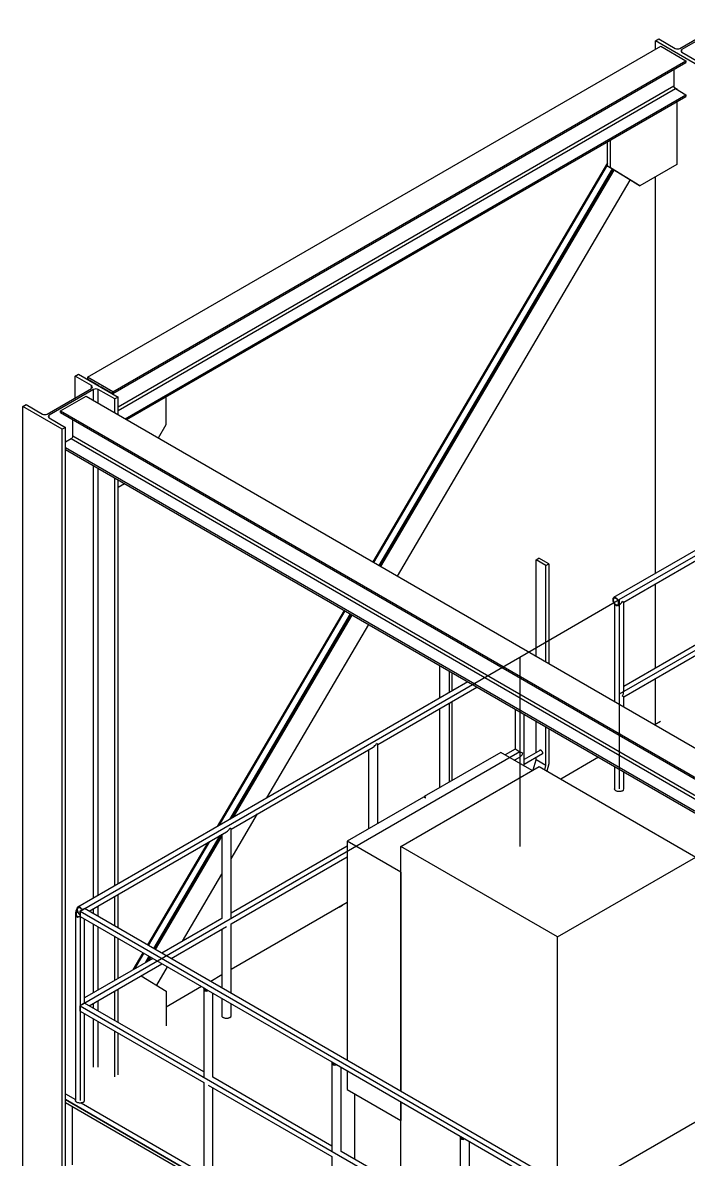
# Model space of a CAD drawing. Header units: inches. Extents: x -1490 to 2215, y -1057 to 1547.
# Drawn here: x 1572.2 to 1692.9, y 1280.9 to 1486.8 of the extents above; entities that cross this region are included whole.
import ezdxf

# ---------------------------------------------------------------- set-up
doc = ezdxf.new("R2010")
doc.units = ezdxf.units.IN
doc.header["$MEASUREMENT"] = 0

msp = doc.modelspace()

# ---------------------------------------------------------------- linework, layer by layer
at = {"color": 7, "linetype": 'Continuous', "lineweight": 25}
for p, q in [((1691.38, 1482.12), (1699.44, 1486.77)), ((1699.8, 1486.56), (1691.74, 1481.91)), ((1583.98, 1422.56), (1687.88, 1482.54)), ((1686.95, 1483.49), (1687.55, 1483.84)), ((1694.11, 1479.35), (1686.95, 1483.49)), ((1686.95, 1482), (1686.95, 1483.49)), ((1687.55, 1483.84), (1690.53, 1482.12)), ((1687.88, 1482.54), (1692.47, 1479.89)), ((1691.74, 1481.42), (1691.74, 1481.91)), ((1691.74, 1481.42), (1694.72, 1479.7)), ((1588.57, 1419.91), (1692.47, 1479.89)), ((1588.57, 1419.58), (1692.47, 1479.56)), ((1690.26, 1478.29), (1690.26, 1475.34)), ((1692.47, 1479.89), (1692.47, 1479.56)), ((1589.51, 1417.18), (1690.26, 1475.34)), ((1589.51, 1416.52), (1690.55, 1474.85)), ((1690.36, 1475.04), (1690.8, 1474.79)), ((1690.55, 1474.85), (1692.47, 1473.74)), ((1690.73, 1474.75), (1690.8, 1474.79)), ((1690.8, 1474.79), (1690.8, 1474.71)), ((1590.78, 1415.04), (1692.47, 1473.74)), ((1591.07, 1414.87), (1692.47, 1473.42)), ((1690.8, 1472.45), (1690.8, 1461.12)), ((1692.47, 1473.74), (1692.47, 1473.42)), ((1678.25, 1460.81), (1678.25, 1465.2)), ((1678.78, 1460.5), (1678.78, 1465.51)), ((1678.25, 1461.38), (1635.7, 1389.11)), ((1635.88, 1389), (1678.25, 1460.97)), ((1679.07, 1460.3), (1636.79, 1388.48)), ((1636.97, 1388.37), (1679.25, 1460.19)), ((1637.15, 1388.27), (1679.42, 1460.09)), ((1678.25, 1460.81), (1678.78, 1460.5)), ((1683.55, 1457.54), (1678.25, 1460.81)), ((1684.08, 1457.24), (1678.78, 1460.5)), ((1690.8, 1461.12), (1684.08, 1457.24)), ((1640.15, 1386.54), (1682.37, 1458.27)), ((1686.95, 1387.04), (1686.95, 1458.89)), ((1683.55, 1457.54), (1684.08, 1457.24)), ((1581.74, 1422.75), (1582.34, 1423.1)), ((1584.72, 1421.03), (1581.74, 1422.75)), ((1581.74, 1418.82), (1581.74, 1422.75)), ((1582.34, 1423.1), (1589.51, 1418.96)), ((1588.57, 1419.91), (1583.98, 1422.56)), ((1583.98, 1422.56), (1583.98, 1422.24)), ((1583.98, 1422.24), (1585.91, 1421.12)), ((1584.72, 1420.54), (1584.72, 1421.03)), ((1586.58, 1420.66), (1586.65, 1420.7)), ((1586.65, 1420.7), (1588.57, 1419.58)), ((1576.65, 1415.89), (1584.72, 1420.54)), ((1585.08, 1420.33), (1577.02, 1415.68)), ((1579.1, 1416.48), (1583.7, 1419.13)), ((1583.7, 1419.13), (1845.67, 1267.89)), ((1585.08, 1418.33), (1585.08, 1420.33)), ((1588.9, 1418.62), (1585.92, 1420.33)), ((1585.92, 1417.84), (1585.92, 1420.33)), ((1588.57, 1419.58), (1588.57, 1419.91)), ((1589.51, 1418.96), (1588.9, 1418.62)), ((1588.9, 1416.12), (1588.9, 1418.62)), ((1589.51, 1415.77), (1589.51, 1418.96)), ((1598.21, 1413.99), (1598.21, 1419)), ((1572.22, 1417.26), (1572.83, 1417.61)), ((1572.22, 1140.52), (1572.22, 1417.26)), ((1579.39, 1413.12), (1572.22, 1417.26)), ((1572.83, 1417.61), (1575.81, 1415.89)), ((1579.1, 1416.15), (1579.1, 1416.48)), ((1579.1, 1416.48), (1841.08, 1265.24)), ((1577.02, 1415.19), (1577.02, 1415.68)), ((1577.02, 1415.19), (1579.99, 1413.47)), ((1579.1, 1416.15), (1841.08, 1264.92)), ((1581.31, 1411.93), (1581.31, 1414.88)), ((1579.99, 1413.47), (1579.39, 1413.12)), ((1579.39, 1136.39), (1579.39, 1413.12)), ((1579.99, 1136.74), (1579.99, 1413.47)), ((1596.83, 1411.55), (1598.21, 1413.99)), ((1579.99, 1410.84), (1581.03, 1411.44)), ((1581.03, 1411.44), (1835.27, 1264.67)), ((1581.31, 1411.93), (1835.27, 1265.33)), ((1579.99, 1409.82), (1835.27, 1262.45)), ((1579.99, 1409.49), (1835.27, 1262.12)), ((1723.89, 1408.36), (1679.35, 1382.65)), ((1585.08, 1328.23), (1585.08, 1406.55)), ((1585.92, 1328.72), (1585.92, 1406.06)), ((1588.9, 1330.43), (1588.9, 1404.35)), ((1589.51, 1330.78), (1589.51, 1404)), ((1589.51, 1402.64), (1590.68, 1403.32)), ((1681.18, 1381.79), (1704.34, 1395.16)), ((1665.31, 1389.45), (1665.82, 1389.75)), ((1667.59, 1388.73), (1665.82, 1389.75)), ((1667.07, 1388.43), (1665.31, 1389.45)), ((1665.31, 1372.02), (1665.31, 1389.45)), ((1667.07, 1388.43), (1667.59, 1388.73)), ((1667.07, 1371), (1667.07, 1388.43)), ((1667.59, 1388.73), (1667.59, 1370.7)), ((1686.95, 1369.89), (1686.95, 1385.12)), ((1681.18, 1365.6), (1681.18, 1381.79)), ((1681.18, 1365.6), (1681.18, 1381.79)), ((1630.53, 1380.32), (1607.48, 1341.16)), ((1607.85, 1341.37), (1630.71, 1380.21)), ((1631.61, 1379.69), (1609.69, 1342.43)), ((1610.06, 1342.65), (1631.8, 1379.58)), ((1610.42, 1342.85), (1631.97, 1379.48)), ((1679.52, 1381.45), (1679.52, 1363.81)), ((1679.52, 1381.45), (1679.52, 1363.81)), ((1680.18, 1381.21), (1680.35, 1381.31)), ((1703.51, 1379.45), (1681.18, 1366.56)), ((1616.51, 1346.37), (1634.97, 1377.75)), ((1681.18, 1364.64), (1704.34, 1378.01)), ((1647.78, 1370.35), (1647.78, 1364.43)), ((1649.55, 1369.33), (1649.55, 1365.45)), ((1652.92, 1367.39), (1582.19, 1326.56)), ((1650.07, 1365.74), (1650.07, 1369.04)), ((1686.95, 1359.67), (1686.95, 1367.97)), ((1636.58, 1356.04), (1654.58, 1366.43)), ((1649.55, 1363.53), (1649.55, 1349.2)), ((1650.07, 1349.5), (1650.07, 1363.83)), ((1681.18, 1362.85), (1681.18, 1364.64)), ((1681.18, 1362.85), (1681.18, 1364.64)), ((1647.78, 1362.51), (1647.78, 1348.18)), ((1661.49, 1362.44), (1661.49, 1355.19)), ((1663.15, 1352.12), (1663.15, 1361.48)), ((1665.31, 1354.57), (1665.31, 1360.24)), ((1667.07, 1352.25), (1667.07, 1359.22)), ((1667.59, 1358.92), (1667.59, 1352.5)), ((1687.85, 1360.19), (1686.82, 1359.59)), ((1610.01, 1340.7), (1635.75, 1355.56)), ((1634.92, 1355.08), (1634.92, 1340.76)), ((1636.58, 1341.72), (1636.58, 1356.04)), ((1661.49, 1355.19), (1659.66, 1354.14)), ((1666.08, 1355.02), (1663.15, 1353.33)), ((1658.88, 1354.59), (1645.03, 1346.59)), ((1664.58, 1351.29), (1658.88, 1354.59)), ((1661.32, 1353.18), (1662.32, 1353.75)), ((1661.49, 1353.27), (1661.49, 1353.08)), ((1663.15, 1352.46), (1666.45, 1354.37)), ((1664.79, 1351.41), (1665.31, 1353.27)), ((1665.31, 1353.27), (1665.31, 1353.71)), ((1667.07, 1352.25), (1665.31, 1353.27)), ((1676.62, 1353.71), (1669.77, 1349.75)), ((1640.78, 1337.55), (1665.84, 1352.02)), ((1665.84, 1352.02), (1694.23, 1335.63)), ((1666.85, 1351.43), (1667.07, 1352.25)), ((1667.59, 1352.5), (1667.23, 1351.21)), ((1679.52, 1352.03), (1679.52, 1347.98)), ((1679.52, 1352.03), (1679.52, 1347.98)), ((1681.18, 1347.98), (1681.18, 1351.07)), ((1681.18, 1347.98), (1681.18, 1351.07)), ((1644.89, 1346.51), (1631.04, 1338.52)), ((1645.17, 1346.35), (1644.89, 1346.51)), ((1645.31, 1346.43), (1645.03, 1346.59)), ((1645.03, 1346.59), (1645.03, 1346.43)), ((1645.17, 1346.35), (1645.31, 1346.43)), ((1610.01, 1335.33), (1614.8, 1343.47)), ((1610.01, 1324.51), (1610.01, 1340.7)), ((1584.27, 1325.84), (1609.18, 1340.22)), ((1605.77, 1338.26), (1594.86, 1319.73)), ((1595.05, 1319.62), (1606.14, 1338.47)), ((1607.98, 1339.53), (1595.95, 1319.1)), ((1596.13, 1318.99), (1608.35, 1339.74)), ((1596.31, 1318.89), (1608.35, 1339.34)), ((1608.35, 1339.74), (1608.35, 1324.51)), ((1640.78, 1332.89), (1631.04, 1338.52)), ((1631.04, 1338.52), (1631.04, 1298.84)), ((1631.04, 1337.61), (1610.01, 1325.47)), ((1669.18, 1321.16), (1640.78, 1337.55)), ((1640.78, 1293.22), (1640.78, 1337.55)), ((1610.01, 1323.56), (1631.04, 1335.7)), ((1669.18, 1321.16), (1694.23, 1335.63)), ((1601.22, 1320.4), (1608.35, 1332.51)), ((1640.78, 1332.89), (1640.78, 1293.22)), ((1588.9, 1323.17), (1588.9, 1328.52)), ((1589.51, 1322.82), (1589.51, 1328.87)), ((1835.27, 1180.94), (1583.44, 1326.32)), ((1585.08, 1325.38), (1585.08, 1326.31)), ((1585.92, 1324.89), (1585.92, 1326.8)), ((1631.04, 1327.39), (1610.01, 1315.25)), ((1629.59, 1326.57), (1630.19, 1326.92)), ((1629.6, 1326.56), (1629.59, 1326.57)), ((1629.59, 1326.55), (1629.59, 1326.57)), ((1630.19, 1326.92), (1630.21, 1326.91)), ((1581.78, 1325.36), (1581.78, 1291.55)), ((1581.78, 1325.36), (1581.78, 1291.55)), ((1582.61, 1324.88), (1582.61, 1325.84)), ((1582.61, 1324.88), (1605.03, 1311.94)), ((1583.44, 1309.17), (1583.44, 1324.41)), ((1583.44, 1309.17), (1583.44, 1324.41)), ((1608.35, 1324.51), (1597.46, 1318.23)), ((1585.08, 1311.08), (1585.08, 1323.46)), ((1585.92, 1311.57), (1585.92, 1322.97)), ((1599.12, 1317.27), (1609.18, 1323.08)), ((1608.35, 1322.6), (1608.35, 1311.94)), ((1610.01, 1310.98), (1610.01, 1323.56)), ((1588.9, 1313.29), (1588.9, 1321.25)), ((1589.51, 1313.64), (1589.51, 1320.9)), ((1669.18, 1276.83), (1669.18, 1321.16)), ((1594.02, 1318.3), (1592.19, 1315.19)), ((1592.56, 1315.4), (1594.2, 1318.19)), ((1595.11, 1317.67), (1594.4, 1316.46)), ((1595.8, 1317.27), (1583.44, 1310.13)), ((1584.27, 1308.7), (1597.46, 1316.31)), ((1594.77, 1316.67), (1595.29, 1317.56)), ((1595.13, 1316.88), (1595.47, 1317.46)), ((1596.51, 1312.41), (1598.47, 1315.73)), ((1599.31, 1317.16), (1599.51, 1317.49)), ((1593.7, 1314.14), (1598.21, 1311.36)), ((1608.35, 1314.29), (1606.31, 1313.12)), ((1589.51, 1305.67), (1589.51, 1311.72)), ((1604.65, 1312.16), (1598.21, 1308.44)), ((1605.03, 1311.94), (1605.03, 1295.75)), ((1605.03, 1311.94), (1605.86, 1311.46)), ((1585.92, 1307.74), (1585.92, 1309.65)), ((1588.9, 1306.02), (1588.9, 1311.37)), ((1598.21, 1311.36), (1598.21, 1305.04)), ((1605.86, 1311.46), (1628.29, 1298.51)), ((1606.69, 1295.75), (1606.69, 1310.98)), ((1608.35, 1310.03), (1608.35, 1306.89)), ((1582.61, 1307.74), (1582.61, 1308.7)), ((1582.61, 1307.74), (1605.03, 1294.79)), ((1605.03, 1296.71), (1583.44, 1309.17)), ((1585.08, 1308.23), (1585.08, 1309.16)), ((1610.01, 1306.89), (1610.01, 1309.07)), ((1583.44, 1291.55), (1583.44, 1307.26)), ((1583.44, 1291.55), (1583.44, 1307.26)), ((1585.08, 1297.55), (1585.08, 1306.31)), ((1585.92, 1297.55), (1585.92, 1305.82)), ((1588.9, 1295.83), (1588.9, 1304.1)), ((1589.51, 1296.18), (1589.51, 1303.76)), ((1628.29, 1298.51), (1628.29, 1282.32)), ((1628.29, 1298.51), (1629.12, 1298.03)), ((1629.12, 1298.03), (1651.54, 1285.09)), ((1629.95, 1282.32), (1629.95, 1297.56)), ((1628.29, 1283.28), (1606.69, 1295.75)), ((1631.04, 1296.93), (1631.04, 1293.51)), ((1605.03, 1294.79), (1605.03, 1278.12)), ((1605.86, 1294.31), (1628.29, 1281.37)), ((1606.69, 1278.12), (1606.69, 1293.83)), ((1631.04, 1293.51), (1640.78, 1287.89)), ((1579.99, 1292.73), (1581.78, 1291.7)), ((1579.99, 1291.71), (1835.27, 1144.35)), ((1835.27, 1144.35), (1579.99, 1291.71)), ((1835.27, 1143.73), (1579.99, 1291.1)), ((1582.84, 1291.09), (1605.03, 1278.28)), ((1632.43, 1280.89), (1632.43, 1292.71)), ((1640.78, 1291.3), (1640.78, 1287.89)), ((1640.78, 1276.07), (1640.78, 1291.3)), ((1581.24, 1279.86), (1581.24, 1290.38)), ((1672.26, 1275.04), (1698.92, 1290.43)), ((1651.54, 1285.09), (1651.54, 1268.9)), ((1651.54, 1285.09), (1652.37, 1284.61)), ((1652.37, 1284.61), (1674.8, 1271.66)), ((1653.2, 1268.9), (1653.2, 1284.13)), ((1628.29, 1281.37), (1628.29, 1264.7)), ((1651.54, 1269.86), (1629.95, 1282.32))]:
    msp.add_line(p, q, dxfattribs=at)
at = {"color": 7, "linetype": 'Continuous'}
for p, q in [((1680.35, 1382.27), (1752.32, 1423.82)), ((1752.32, 1406.67), (1680.35, 1365.12)), ((1662.32, 1371.86), (1680.35, 1382.27)), ((1680.35, 1382.27), (1680.35, 1347.98)), ((1582.61, 1325.84), (1662.32, 1371.86)), ((1662.32, 1371.86), (1662.32, 1337.56)), ((1662.32, 1354.71), (1582.61, 1308.7)), ((1582.61, 1325.84), (1838.49, 1178.13)), ((1582.61, 1325.84), (1582.61, 1291.55)), ((1582.61, 1308.7), (1838.49, 1160.98))]:
    msp.add_line(p, q, dxfattribs=at)
at = {"color": 7, "linetype": 'Continuous', "lineweight": 25, "flags": 128}
for points in [[(1679.77, 1381.25), (1679.84, 1381.21), (1679.92, 1381.19), (1679.99, 1381.18), (1680.06, 1381.17), (1680.12, 1381.19), (1680.18, 1381.21), (1680.23, 1381.25), (1680.27, 1381.3), (1680.31, 1381.36), (1680.33, 1381.43), (1680.35, 1381.51), (1680.35, 1381.59), (1680.35, 1381.68), (1680.33, 1381.78), (1680.31, 1381.88), (1680.27, 1381.98), (1680.23, 1382.07), (1680.18, 1382.17), (1680.12, 1382.26), (1680.06, 1382.35), (1679.99, 1382.43), (1679.92, 1382.5), (1679.84, 1382.56), (1679.77, 1382.61), (1679.69, 1382.65), (1679.61, 1382.67), (1679.54, 1382.69), (1679.47, 1382.69), (1679.41, 1382.68), (1679.35, 1382.65), (1679.3, 1382.61), (1679.26, 1382.56), (1679.22, 1382.5), (1679.2, 1382.43), (1679.18, 1382.36), (1679.18, 1382.27), (1679.18, 1382.18), (1679.2, 1382.08), (1679.22, 1381.98), (1679.26, 1381.89), (1679.3, 1381.79), (1679.35, 1381.69), (1679.41, 1381.6), (1679.47, 1381.51), (1679.54, 1381.43), (1679.61, 1381.36), (1679.69, 1381.3), (1679.77, 1381.25)], [(1679.77, 1381.37), (1679.84, 1381.33), (1679.9, 1381.31), (1679.97, 1381.3), (1680.03, 1381.3), (1680.09, 1381.32), (1680.13, 1381.35), (1680.18, 1381.39), (1680.21, 1381.44), (1680.23, 1381.5), (1680.25, 1381.57), (1680.25, 1381.65), (1680.25, 1381.73), (1680.23, 1381.82), (1680.21, 1381.91), (1680.18, 1382), (1680.13, 1382.09), (1680.09, 1382.17), (1680.03, 1382.25), (1679.97, 1382.33), (1679.9, 1382.39), (1679.84, 1382.45), (1679.77, 1382.49), (1679.7, 1382.53), (1679.63, 1382.55), (1679.56, 1382.56), (1679.5, 1382.56), (1679.45, 1382.54), (1679.4, 1382.51), (1679.36, 1382.47), (1679.32, 1382.42), (1679.3, 1382.36), (1679.28, 1382.29), (1679.28, 1382.21), (1679.28, 1382.13), (1679.3, 1382.04), (1679.32, 1381.95), (1679.36, 1381.86), (1679.4, 1381.78), (1679.45, 1381.69), (1679.5, 1381.61), (1679.56, 1381.54), (1679.63, 1381.47), (1679.7, 1381.41), (1679.77, 1381.37)], [(1666.19, 1354.98), (1666.24, 1354.94), (1666.29, 1354.9), (1666.34, 1354.84), (1666.38, 1354.78), (1666.42, 1354.72), (1666.45, 1354.65), (1666.47, 1354.58), (1666.48, 1354.51), (1666.48, 1354.45), (1666.47, 1354.4), (1666.45, 1354.35), (1666.42, 1354.32), (1666.38, 1354.29), (1666.34, 1354.28), (1666.3, 1354.28)], [(1680.94, 1347.64), (1680.86, 1347.6), (1680.77, 1347.56), (1680.67, 1347.53), (1680.57, 1347.51), (1680.46, 1347.5), (1680.35, 1347.5), (1680.24, 1347.5), (1680.14, 1347.51), (1680.03, 1347.53), (1679.94, 1347.56), (1679.85, 1347.6), (1679.77, 1347.64), (1679.69, 1347.68), (1679.63, 1347.74), (1679.59, 1347.79), (1679.55, 1347.85), (1679.53, 1347.91), (1679.52, 1347.98)], [(1680.94, 1347.64), (1680.86, 1347.6), (1680.77, 1347.56), (1680.67, 1347.53), (1680.57, 1347.51), (1680.46, 1347.5), (1680.35, 1347.5), (1680.24, 1347.5), (1680.14, 1347.51), (1680.03, 1347.53), (1679.94, 1347.56), (1679.85, 1347.6), (1679.77, 1347.64), (1679.69, 1347.68), (1679.63, 1347.74), (1679.59, 1347.79), (1679.55, 1347.85), (1679.53, 1347.91), (1679.52, 1347.98)], [(1583.02, 1326.08), (1582.97, 1326.17), (1582.9, 1326.26), (1582.83, 1326.34), (1582.76, 1326.41), (1582.68, 1326.47), (1582.61, 1326.52), (1582.53, 1326.56), (1582.46, 1326.59), (1582.38, 1326.6), (1582.31, 1326.6), (1582.25, 1326.59), (1582.19, 1326.56), (1582.14, 1326.52), (1582.1, 1326.48), (1582.07, 1326.42), (1582.04, 1326.35), (1582.03, 1326.27), (1582.02, 1326.18), (1582.03, 1326.09), (1582.04, 1325.99), (1582.07, 1325.9), (1582.1, 1325.8), (1582.14, 1325.7), (1582.19, 1325.6), (1582.25, 1325.51), (1582.31, 1325.43), (1582.38, 1325.35), (1582.46, 1325.28), (1582.53, 1325.22), (1582.61, 1325.17)], [(1582.95, 1326.04), (1582.93, 1326.08), (1582.87, 1326.16), (1582.81, 1326.24), (1582.75, 1326.3), (1582.68, 1326.36), (1582.61, 1326.41), (1582.54, 1326.44), (1582.47, 1326.46), (1582.41, 1326.47), (1582.34, 1326.47), (1582.29, 1326.45), (1582.24, 1326.42), (1582.2, 1326.38), (1582.16, 1326.33), (1582.14, 1326.27), (1582.12, 1326.2), (1582.12, 1326.12), (1582.12, 1326.04), (1582.14, 1325.95), (1582.16, 1325.87), (1582.2, 1325.78), (1582.24, 1325.69), (1582.29, 1325.6), (1582.34, 1325.52), (1582.41, 1325.45), (1582.47, 1325.38), (1582.54, 1325.33), (1582.61, 1325.28)], [(1609.76, 1306.55), (1609.68, 1306.51), (1609.59, 1306.47), (1609.5, 1306.44), (1609.39, 1306.42), (1609.29, 1306.41), (1609.18, 1306.41), (1609.07, 1306.41), (1608.96, 1306.42), (1608.86, 1306.44), (1608.76, 1306.47), (1608.67, 1306.51), (1608.59, 1306.55), (1608.52, 1306.6), (1608.46, 1306.65), (1608.41, 1306.7), (1608.38, 1306.76), (1608.36, 1306.82), (1608.35, 1306.89)], [(1583.19, 1291.21), (1583.11, 1291.17), (1583.02, 1291.13), (1582.93, 1291.11), (1582.82, 1291.09), (1582.72, 1291.07), (1582.61, 1291.07), (1582.5, 1291.07), (1582.39, 1291.09), (1582.29, 1291.11), (1582.19, 1291.13), (1582.1, 1291.17), (1582.02, 1291.21), (1581.95, 1291.26), (1581.89, 1291.31), (1581.84, 1291.37), (1581.81, 1291.42), (1581.78, 1291.49), (1581.78, 1291.55)], [(1583.19, 1291.21), (1583.11, 1291.17), (1583.02, 1291.13), (1582.93, 1291.11), (1582.82, 1291.09), (1582.72, 1291.07), (1582.61, 1291.07), (1582.5, 1291.07), (1582.39, 1291.09), (1582.29, 1291.11), (1582.19, 1291.13), (1582.1, 1291.17), (1582.02, 1291.21), (1581.95, 1291.26), (1581.89, 1291.31), (1581.84, 1291.37), (1581.81, 1291.42), (1581.78, 1291.49), (1581.78, 1291.55)]]:
    msp.add_lwpolyline(points, dxfattribs=at)
at = {"color": 7, "linetype": 'Continuous', "lineweight": 25}
for centre, radius, start, end in [((1690.96, 1482.93), 0.915, 242.391, 297.609), ((1691.84, 1481.67), 0.264, 111.6744, 248.3256), ((1690.88, 1475.37), 0.615, 182.6055, 237.3945), ((1584.62, 1420.79), 0.264, 291.6744, 68.3256), ((1585.61, 1420.64), 0.57, 31.098, 58.1312), ((1586.53, 1420.53), 0.207, 54.8515, 109.0934), ((1585.5, 1419.52), 0.915, 62.391, 117.609), ((1576.23, 1416.7), 0.915, 242.391, 297.609), ((1577.11, 1415.44), 0.264, 111.6744, 248.3256), ((1580.7, 1411.96), 0.615, 302.6055, 357.3945), ((1666.08, 1354.84), 0.175, 50.5132, 151.6635), ((1680.77, 1348.02), 0.419, 294.5251, 354.1548), ((1680.77, 1348.02), 0.419, 294.5251, 354.1548), ((1609.59, 1306.93), 0.419, 294.5251, 354.1548), ((1583.02, 1291.59), 0.419, 294.5251, 354.1548), ((1583.02, 1291.59), 0.419, 294.5251, 354.1548)]:
    msp.add_arc(centre, radius, start, end, dxfattribs=at)
for centre, major_axis, ratio, start_param, end_param in [((1680.35, 1382.27), (0.59, 1.02), 0.577335, 3.92695, 4.71243), ((1680.35, 1382.27), (0.59, 1.02), 0.577335, 3.92695, 4.71243), ((1680.35, 1382.27), (0.83, -0.479), 0.00007, 6.283145, 7.068624), ((1680.35, 1382.27), (0.83, -0.479), 0.00007, 0.000041, 0.785439), ((1680.35, 1365.12), (0.59, 1.02), 0.577335, 4.71243, 5.497828), ((1680.35, 1365.12), (0.83, -0.479), 0.00007, 6.283145, 7.068624), ((1635.75, 1356.52), (0.59, 1.02), 0.577335, 3.92695, 4.71243), ((1635.75, 1356.52), (0.83, -0.479), 0.00007, 6.283145, 7.068624), ((1662.32, 1354.71), (0.83, -0.479), 0.00007, 0.785439, 3.141552), ((1662.32, 1354.71), (0.59, 1.02), 0.577335, 3.92695, 4.71243), ((1609.18, 1341.18), (0.59, 1.02), 0.577335, 3.92695, 4.71243), ((1609.18, 1341.18), (0.83, -0.479), 0.00007, 6.283145, 7.068624), ((1582.61, 1325.84), (0.59, 1.02), 0.577335, 1.570837, 3.92695), ((1582.61, 1325.84), (0.59, 1.02), 0.577335, 1.570837, 3.92695), ((1582.61, 1325.84), (0.83, 0.479), 0.00007, 6.283145, 7.853941), ((1605.86, 1312.42), (0.59, 1.02), 0.577335, 2.356235, 3.92695), ((1582.61, 1308.7), (0.83, 0.479), 0.00007, 6.283145, 7.853941), ((1629.12, 1298.99), (0.59, 1.02), 0.577335, 2.356235, 3.92695), ((1652.37, 1285.57), (0.59, 1.02), 0.577335, 2.356235, 3.92695)]:
    msp.add_ellipse(centre, major_axis=major_axis, ratio=ratio, start_param=start_param, end_param=end_param, dxfattribs=at)
for points, knots in [([(1582.12, 1325.75), (1582.12, 1325.75), (1582.1, 1325.74), (1582.06, 1325.71), (1582.02, 1325.65), (1581.97, 1325.57), (1581.94, 1325.47), (1581.92, 1325.35), (1581.92, 1325.23), (1581.94, 1325.12), (1581.97, 1325.03), (1582.03, 1324.95), (1582.09, 1324.91), (1582.12, 1324.88)], [0, 0, 0, 0, 0.011674, 0.076672, 0.147997, 0.221341, 0.334757, 0.451251, 0.569482, 0.691278, 0.777143, 0.865272, 1, 1, 1, 1]), ([(1582.12, 1325.75), (1582.12, 1325.75), (1582.1, 1325.74), (1582.06, 1325.71), (1582.02, 1325.65), (1581.97, 1325.57), (1581.94, 1325.47), (1581.92, 1325.35), (1581.92, 1325.23), (1581.94, 1325.12), (1581.97, 1325.03), (1582.03, 1324.95), (1582.09, 1324.91), (1582.12, 1324.88)], [0, 0, 0, 0, 0.011674, 0.076672, 0.147997, 0.221341, 0.334757, 0.451251, 0.569482, 0.691278, 0.777143, 0.865272, 1, 1, 1, 1]), ([(1582.12, 1324.88), (1582.14, 1324.87), (1582.19, 1324.85), (1582.27, 1324.83), (1582.36, 1324.83), (1582.46, 1324.85), (1582.54, 1324.87), (1582.59, 1324.89), (1582.61, 1324.9)], [0, 0, 0, 0, 0.1696409, 0.3449989, 0.5144911, 0.6881453, 0.9195987, 1, 1, 1, 1]), ([(1582.12, 1324.88), (1582.14, 1324.87), (1582.19, 1324.85), (1582.27, 1324.83), (1582.36, 1324.83), (1582.46, 1324.85), (1582.54, 1324.87), (1582.59, 1324.89), (1582.61, 1324.9)], [0, 0, 0, 0, 0.1696409, 0.3449989, 0.5144911, 0.6881453, 0.9195987, 1, 1, 1, 1]), ([(1605.18, 1311.86), (1605.18, 1311.84), (1605.17, 1311.78), (1605.19, 1311.7), (1605.23, 1311.61), (1605.28, 1311.53), (1605.34, 1311.48), (1605.38, 1311.46)], [0, 0, 0, 0, 0.097717, 0.352978, 0.532936, 0.717637, 1, 1, 1, 1]), ([(1605.38, 1311.46), (1605.4, 1311.45), (1605.45, 1311.42), (1605.53, 1311.41), (1605.62, 1311.41), (1605.71, 1311.42), (1605.79, 1311.44), (1605.84, 1311.46), (1605.85, 1311.47)], [0, 0, 0, 0, 0.17425, 0.354372, 0.528469, 0.706841, 0.944583, 1, 1, 1, 1]), ([(1628.43, 1298.43), (1628.43, 1298.42), (1628.43, 1298.36), (1628.45, 1298.27), (1628.49, 1298.18), (1628.54, 1298.1), (1628.6, 1298.06), (1628.63, 1298.03)], [0, 0, 0, 0, 0.097717, 0.352978, 0.532936, 0.717637, 1, 1, 1, 1]), ([(1628.63, 1298.03), (1628.65, 1298.02), (1628.7, 1298), (1628.78, 1297.98), (1628.87, 1297.98), (1628.97, 1298), (1629.05, 1298.02), (1629.1, 1298.04), (1629.11, 1298.04)], [0, 0, 0, 0, 0.17425, 0.354372, 0.528469, 0.706841, 0.944583, 1, 1, 1, 1]), ([(1651.69, 1285.01), (1651.69, 1284.99), (1651.69, 1284.93), (1651.7, 1284.85), (1651.74, 1284.76), (1651.79, 1284.67), (1651.85, 1284.63), (1651.89, 1284.61)], [0, 0, 0, 0, 0.097717, 0.352978, 0.532936, 0.717637, 1, 1, 1, 1]), ([(1651.89, 1284.61), (1651.91, 1284.6), (1651.96, 1284.57), (1652.04, 1284.56), (1652.13, 1284.56), (1652.22, 1284.57), (1652.3, 1284.59), (1652.35, 1284.61), (1652.36, 1284.62)], [0, 0, 0, 0, 0.17425, 0.354372, 0.528469, 0.706841, 0.944583, 1, 1, 1, 1])]:
    msp.add_open_spline(points, degree=3, knots=knots, dxfattribs=at)

doc.saveas('drawing.dxf')
